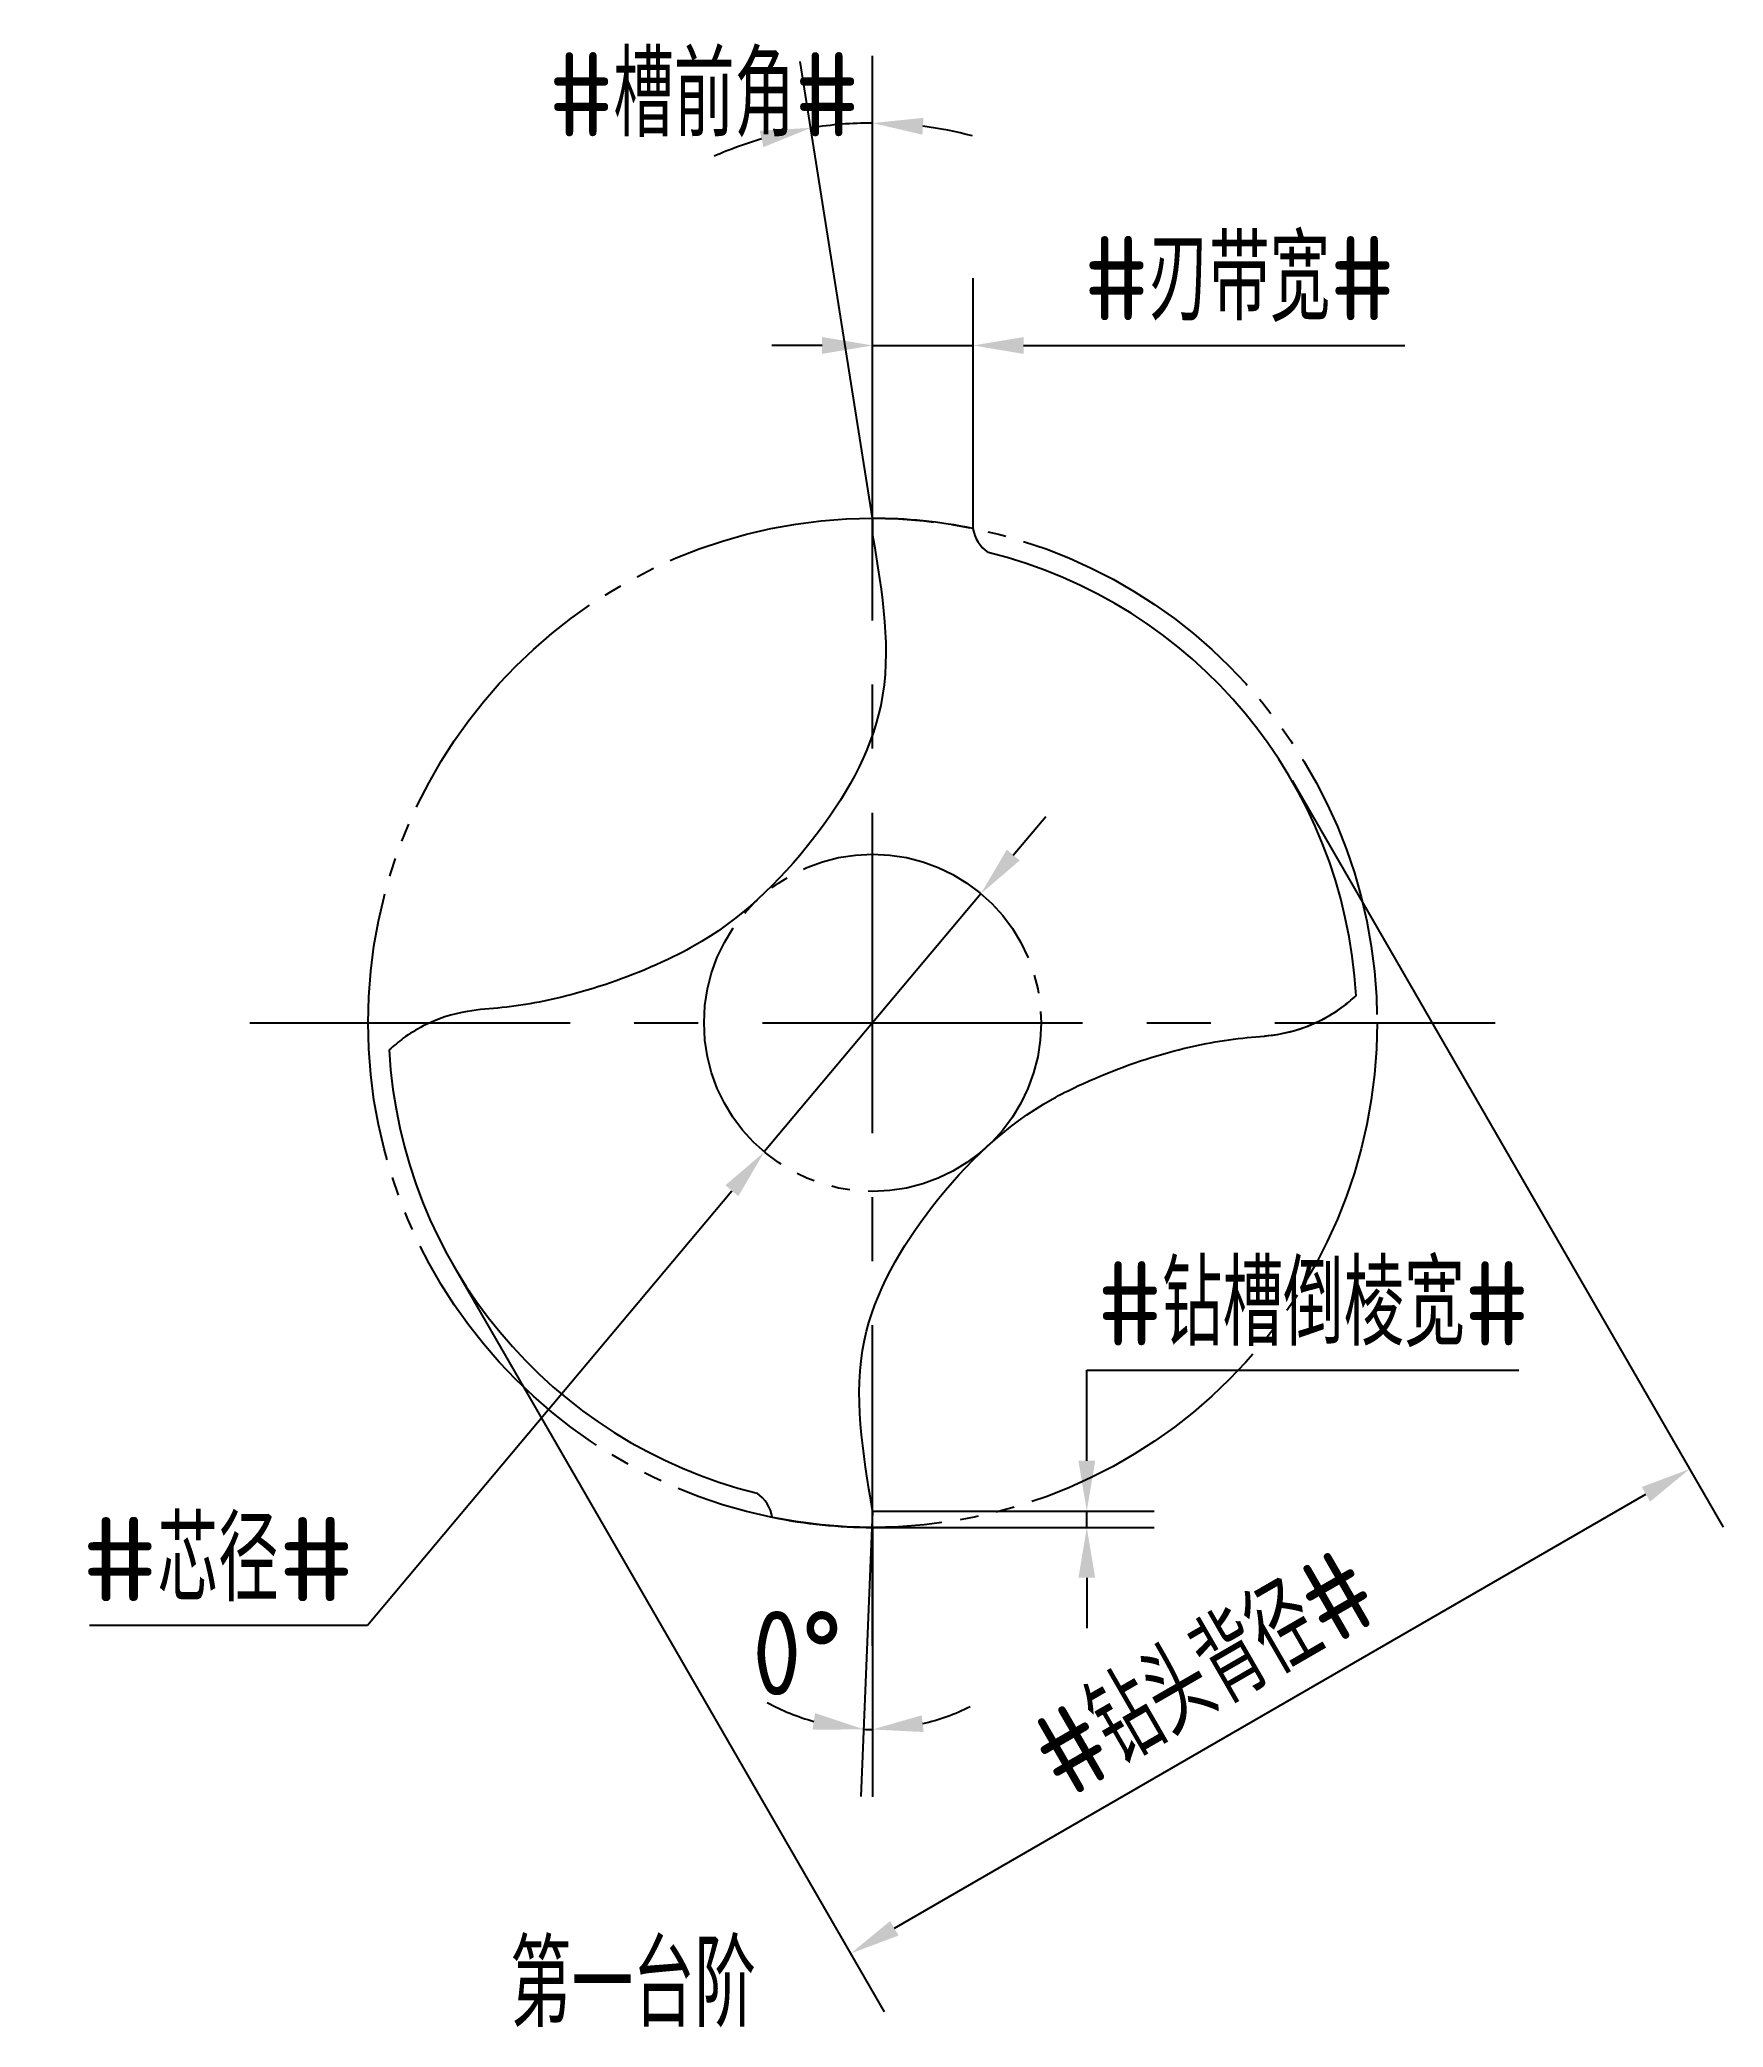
# Model space of a CAD drawing. Header units: millimetres. Extents: x 2629.6 to 2679.7, y 2483.3 to 2542.4.
import ezdxf

# ---------------------------------------------------------------- set-up
doc = ezdxf.new("R2010")
doc.units = ezdxf.units.MM
for name, pattern in [('ACAD_ISO04W100', [30, 24, -3, 0, -3]), ('CENTER', [50.8, 31.75, -6.35, 6.35, -6.35]), ('JIS_09_08', [10.75, 8, -0.55, 0.55, -0.55, 0.55, -0.55])]:
    doc.linetypes.add(name, pattern=pattern)
for name, color, linetype in [('中心线', 2, 'ACAD_ISO04W100'), ('标注', 7, 'Continuous'), ('虚线轮廓', 1, 'Continuous'), ('轮廓', 4, 'Continuous')]:
    doc.layers.add(name, color=color, linetype=linetype)
doc.styles.add('CFST0', font='gbenor.shx', dxfattribs={"bigfont": 'gbcbig.shx'})
doc.dimstyles.new('TYToolDesignC1-1', dxfattribs={"dimtxt": 2.5, "dimasz": 1.5, "dimexe": 2, "dimexo": 0, "dimtad": 1, "dimtoh": 1, "dimdec": 3, "dimdsep": 46, "dimtxsty": 'CFST0', "dimcen": 2.502, "dimclrd": 3, "dimclre": 3, "dimclrt": 3, "dimazin": 2, "dimtfac": 1, "dimtdec": 3, "dimtmove": 0, "dimatfit": 3, "dimfxl": 1, "dimarcsym": 0})

# ---------------------------------------------------------------- blocks, each defined once
blk = doc.blocks.new('*D2')
at = {"layer": 'Defpoints', "color": 0, "transparency": 16777216}
for p in [(2657.631, 2517.025), (2651.191, 2509.345)]:
    blk.add_point(p, dxfattribs=at)
at = {"layer": '标注', "color": 3, "lineweight": -2, "transparency": 16777216}
for p, q in [((2658.595, 2518.174), (2659.558, 2519.323)), ((2657.631, 2517.025), (2651.191, 2509.345)), ((2639.394, 2495.276), (2650.227, 2508.195)), ((2631.129, 2495.276), (2639.394, 2495.276))]:
    blk.add_line(p, q, dxfattribs=at)
at = {"layer": '标注', "color": 3, "transparency": 16777216}
for points in [[(2658.403, 2518.335), (2658.786, 2518.013), (2657.631, 2517.025)], [(2650.035, 2508.356), (2650.419, 2508.035), (2651.191, 2509.345)]]:
    blk.add_solid(points, dxfattribs=at)
at = {"layer": '标注', "color": 3, "transparency": 16777216, "insert": (2634.949, 2497.234), "char_height": 2.5, "attachment_point": 5, "style": 'CFST0'}
blk.add_mtext('{\\fISOCPEUR|b0|i0|c0|p34;#}芯径{\\fISOCPEUR|b0|i0|c0|p34;#}', dxfattribs=at)
blk = doc.blocks.new('*D8')
at = {"layer": 'Defpoints', "color": 0, "transparency": 16777216}
for p in [(2653.797, 2539.92), (2654.411, 2528.185), (2654.411, 2528.185), (2654.411, 2527.245), (2654.691, 2526.415)]:
    blk.add_point(p, dxfattribs=at)
at = {"layer": '标注', "color": 3, "lineweight": -2, "transparency": 16777216}
for q in [(2652.262, 2541.767), (2654.411, 2541.936)]:
    blk.add_line((2654.411, 2528.185), q, dxfattribs=at)
for start, end in [(90, 98.98925), (75.36317, 82.68158), (106.30766, 113.62608)]:
    blk.add_arc((2654.411, 2528.185), 11.751, start, end, dxfattribs=at)
at = {"layer": '标注', "color": 3, "transparency": 16777216}
for points in [[(2651.056, 2539.707), (2651.166, 2539.219), (2652.575, 2539.792)], [(2655.892, 2539.591), (2655.924, 2540.09), (2654.411, 2539.936)]]:
    blk.add_solid(points, dxfattribs=at)
at = {"layer": '标注', "color": 3, "transparency": 16777216, "insert": (2649.401, 2540.772), "char_height": 2.5, "attachment_point": 5, "style": 'CFST0'}
blk.add_mtext('#槽前角#', dxfattribs=at)
blk = doc.blocks.new('*D7')
at = {"layer": 'Defpoints', "color": 0, "transparency": 16777216}
for p in [(2666.891, 2520.385), (2641.941, 2505.985), (2678.707, 2499.919)]:
    blk.add_point(p, dxfattribs=at)
at = {"layer": '标注', "color": 3, "lineweight": -2, "transparency": 16777216}
for p, q in [((2666.891, 2520.385), (2679.707, 2498.187)), ((2641.941, 2505.985), (2654.759, 2483.783)), ((2655.058, 2486.265), (2677.408, 2499.169))]:
    blk.add_line(p, q, dxfattribs=at)
at = {"layer": '标注', "color": 3, "transparency": 16777216}
for points in [[(2677.283, 2499.385), (2677.533, 2498.952), (2678.707, 2499.919)], [(2654.933, 2486.482), (2655.183, 2486.049), (2653.759, 2485.515)]]:
    blk.add_solid(points, dxfattribs=at)
at = {"layer": '标注', "color": 3, "transparency": 16777216, "insert": (2664.266, 2493.858), "char_height": 2.5, "attachment_point": 5, "rotation": 30, "style": 'CFST0'}
blk.add_mtext('#钻头背径#', dxfattribs=at)
blk = doc.blocks.new('*D6')
at = {"layer": 'Defpoints', "color": 0, "transparency": 16777216}
for p in [(2657.401, 2533.324), (2654.411, 2528.185), (2657.401, 2527.885)]:
    blk.add_point(p, dxfattribs=at)
at = {"layer": '标注', "color": 3, "lineweight": -2, "transparency": 16777216}
for p, q in [((2654.411, 2528.185), (2654.411, 2535.324)), ((2657.401, 2527.885), (2657.401, 2535.324)), ((2652.911, 2533.324), (2651.411, 2533.324)), ((2654.411, 2533.324), (2657.401, 2533.324)), ((2658.901, 2533.324), (2670.235, 2533.324))]:
    blk.add_line(p, q, dxfattribs=at)
at = {"layer": '标注', "color": 3, "transparency": 16777216}
for points in [[(2652.911, 2533.574), (2652.911, 2533.074), (2654.411, 2533.324)], [(2658.901, 2533.574), (2658.901, 2533.074), (2657.401, 2533.324)]]:
    blk.add_solid(points, dxfattribs=at)
at = {"layer": '标注', "color": 3, "transparency": 16777216, "insert": (2665.318, 2535.296), "char_height": 2.5, "attachment_point": 5, "style": 'CFST0'}
blk.add_mtext('#刃带宽#', dxfattribs=at)
blk = doc.blocks.new('*D5')
at = {"layer": 'Defpoints', "color": 0, "transparency": 16777216}
for p in [(2654.411, 2498.665), (2660.781, 2498.665), (2654.411, 2498.185)]:
    blk.add_point(p, dxfattribs=at)
at = {"layer": '标注', "color": 3, "lineweight": -2, "transparency": 16777216}
for p, q in [((2660.781, 2500.165), (2660.781, 2502.857)), ((2660.781, 2502.857), (2673.63, 2502.857)), ((2654.411, 2498.665), (2662.781, 2498.665)), ((2660.781, 2498.185), (2660.781, 2498.665)), ((2654.411, 2498.185), (2662.781, 2498.185)), ((2660.781, 2496.685), (2660.781, 2495.185))]:
    blk.add_line(p, q, dxfattribs=at)
at = {"layer": '标注', "color": 3, "transparency": 16777216}
for points in [[(2660.531, 2500.165), (2661.031, 2500.165), (2660.781, 2498.665)], [(2660.531, 2496.685), (2661.031, 2496.685), (2660.781, 2498.185)]]:
    blk.add_solid(points, dxfattribs=at)
at = {"layer": '标注', "color": 3, "transparency": 16777216, "insert": (2667.518, 2504.815), "char_height": 2.5, "attachment_point": 5, "style": 'CFST0'}
blk.add_mtext('#钻槽倒棱宽#', dxfattribs=at)
blk = doc.blocks.new('*D3')
at = {"layer": 'Defpoints', "color": 0, "transparency": 16777216}
for p in [(2654.41, 2498.654), (2654.411, 2498.685), (2654.411, 2498.685), (2654.411, 2498.185), (2654.322, 2492.176)]:
    blk.add_point(p, dxfattribs=at)
at = {"layer": '标注', "color": 3, "lineweight": -2, "transparency": 16777216}
for p, q in [((2654.41, 2498.654), (2654.063, 2490.183)), ((2654.411, 2498.185), (2654.411, 2490.176))]:
    blk.add_line(p, q, dxfattribs=at)
for start, end in [(241.18896, 254.42252), (283.23356, 296.46711), (267.65607, 270)]:
    blk.add_arc((2654.411, 2498.685), 6.509, start, end, dxfattribs=at)
at = {"layer": '标注', "color": 3, "transparency": 16777216}
for points in [[(2652.702, 2492.662), (2652.624, 2492.168), (2654.145, 2492.181)], [(2655.93, 2492.1), (2655.872, 2492.597), (2654.411, 2492.176)]]:
    blk.add_solid(points, dxfattribs=at)
at = {"layer": '标注', "color": 3, "transparency": 16777216, "insert": (2652.174, 2494.447), "char_height": 2.5, "attachment_point": 5, "style": 'CFST0'}
blk.add_mtext('0%%D', dxfattribs=at)

msp = doc.modelspace()

# ---------------------------------------------------------------- linework, layer by layer
at = {"layer": '中心线', "linetype": 'CENTER', "ltscale": 0.3}
for p, q in [((2654.4109, 2494.6665), (2654.4109, 2531.7026)), ((2635.8928, 2513.1845), (2672.9289, 2513.1845))]:
    msp.add_line(p, q, dxfattribs=at)
at = {"layer": '虚线轮廓', "color": 7, "linetype": 'JIS_09_08'}
for radius in [15, 5.0128]:
    msp.add_circle((2654.4109, 2513.1845), radius, dxfattribs=at)
at = {"layer": '轮廓'}
for p, q in [((2654.4109, 2528.1845), (2654.4109, 2527.6845)), ((2654.4109, 2498.6845), (2654.4096, 2498.6538)), ((2654.4109, 2498.1845), (2654.4109, 2498.6845))]:
    msp.add_line(p, q, dxfattribs=at)
for centre, radius, start, end in [((2654.4109, 2513.1845), 15, 78.521659, 90), ((2658.4545, 2528.0511), 1.0717, 188.938398, 235.410882), ((2654.4109, 2513.1845), 14.4, 3.213664, 76.198462), ((2665.7183, 2517.2821), 4.5, 274.464059, 313.015485), ((2654.4109, 2513.1845), 14.4, 183.213664, 256.198462), ((2650.3672, 2498.318), 1.0717, 8.938398, 55.410882), ((2654.4109, 2513.1845), 15, 258.521659, 270)]:
    msp.add_arc(centre, radius, start, end, dxfattribs=at)
for points in [[(2654.4109, 2527.6845), (2654.6528, 2522.6225), (2652.6269, 2518.6333), (2649.0684, 2515.452), (2648.3044, 2515.061), (2645.5727, 2514.0546), (2643.4002, 2513.6374), (2642.368, 2513.5265), (2641.0497, 2513.0911), (2640.4558, 2512.7257), (2640.0335, 2512.3773)], [(2654.4109, 2498.6845), (2654.1689, 2503.7466), (2656.1949, 2507.7358), (2659.7533, 2510.9171), (2660.5173, 2511.3081), (2663.2491, 2512.3145), (2665.4215, 2512.7317), (2666.4538, 2512.8426), (2667.772, 2513.278), (2668.3659, 2513.6434), (2668.7882, 2513.9918)]]:
    msp.add_spline(points, degree=3, dxfattribs=at)

# ---------------------------------------------------------------- texts
at = {"layer": '轮廓', "color": 3, "insert": (2643.6297, 2485.8743), "char_height": 2.53935, "width": 10.090679, "attachment_point": 1, "style": 'CFST0'}
msp.add_mtext('第一台阶', dxfattribs=at)

# ---------------------------------------------------------------- dimensions: what is measured, and where the dimension line sits
at = {"layer": '标注'}
for base, line1, line2, text, picture, middle in [((2653.7966, 2539.92), ((2654.4109, 2528.1845), (2654.4109, 2527.2445)), ((2654.4109, 2528.1845), (2654.6909, 2526.4145)), '#槽前角#', '*D8', (2649.4009, 2538.8145)), ((2654.3221, 2492.1763), ((2654.4109, 2498.1845), (2654.4109, 2498.6845)), ((2654.4109, 2498.6845), (2654.4096, 2498.6538)), '0%%D', '*D3', (2652.1741, 2492.5721))]:
    dim = msp.add_angular_dim_2l(base=base, line1=line1, line2=line2, text=text, dimstyle='TYToolDesignC1-1', dxfattribs=at)
    dim.commit()
    dim.dimension.update_dxf_attribs({"geometry": picture, "text_midpoint": middle, "dimtype": 162})
dim = msp.add_linear_dim(base=(2657.4009, 2533.324), p1=(2654.4109, 2528.1845), p2=(2657.4009, 2527.8845), text='#刃带宽#', dimstyle='TYToolDesignC1-1', dxfattribs=at)
dim.commit()
dim.dimension.update_dxf_attribs({"geometry": '*D6', "text_midpoint": (2665.3181, 2533.324), "dimtype": 160})
for base, p1, p2, angle, text, picture, middle in [((2678.7067, 2499.919), (2641.9409, 2505.9845), (2666.8909, 2520.3845), 29.999999, '#钻头背径#', '*D7', (2665.2516, 2492.1507)), ((2660.7808, 2498.6645), (2654.4109, 2498.1845), (2654.4109, 2498.6645), 89.999998, '#钻槽倒棱宽#', '*D5', (2667.5179, 2502.8574))]:
    dim = msp.add_linear_dim(base=base, p1=p1, p2=p2, angle=angle, text=text, dimstyle='TYToolDesignC1-1', dxfattribs=at)
    dim.commit()
    dim.dimension.update_dxf_attribs({"geometry": picture, "text_midpoint": middle, "dimtype": 160})
dim = msp.add_diameter_dim_2p(p1=(2657.6309, 2517.0245), p2=(2651.1909, 2509.3445), text='{\\fISOCPEUR|b0|i0|c0|p34;#}芯径{\\fISOCPEUR|b0|i0|c0|p34;#}', dimstyle='TYToolDesignC1-1', dxfattribs=at)
dim.commit()
dim.dimension.update_dxf_attribs({"geometry": '*D2', "text_midpoint": (2634.9488, 2495.2758), "dimtype": 163})

doc.saveas('drawing.dxf')
